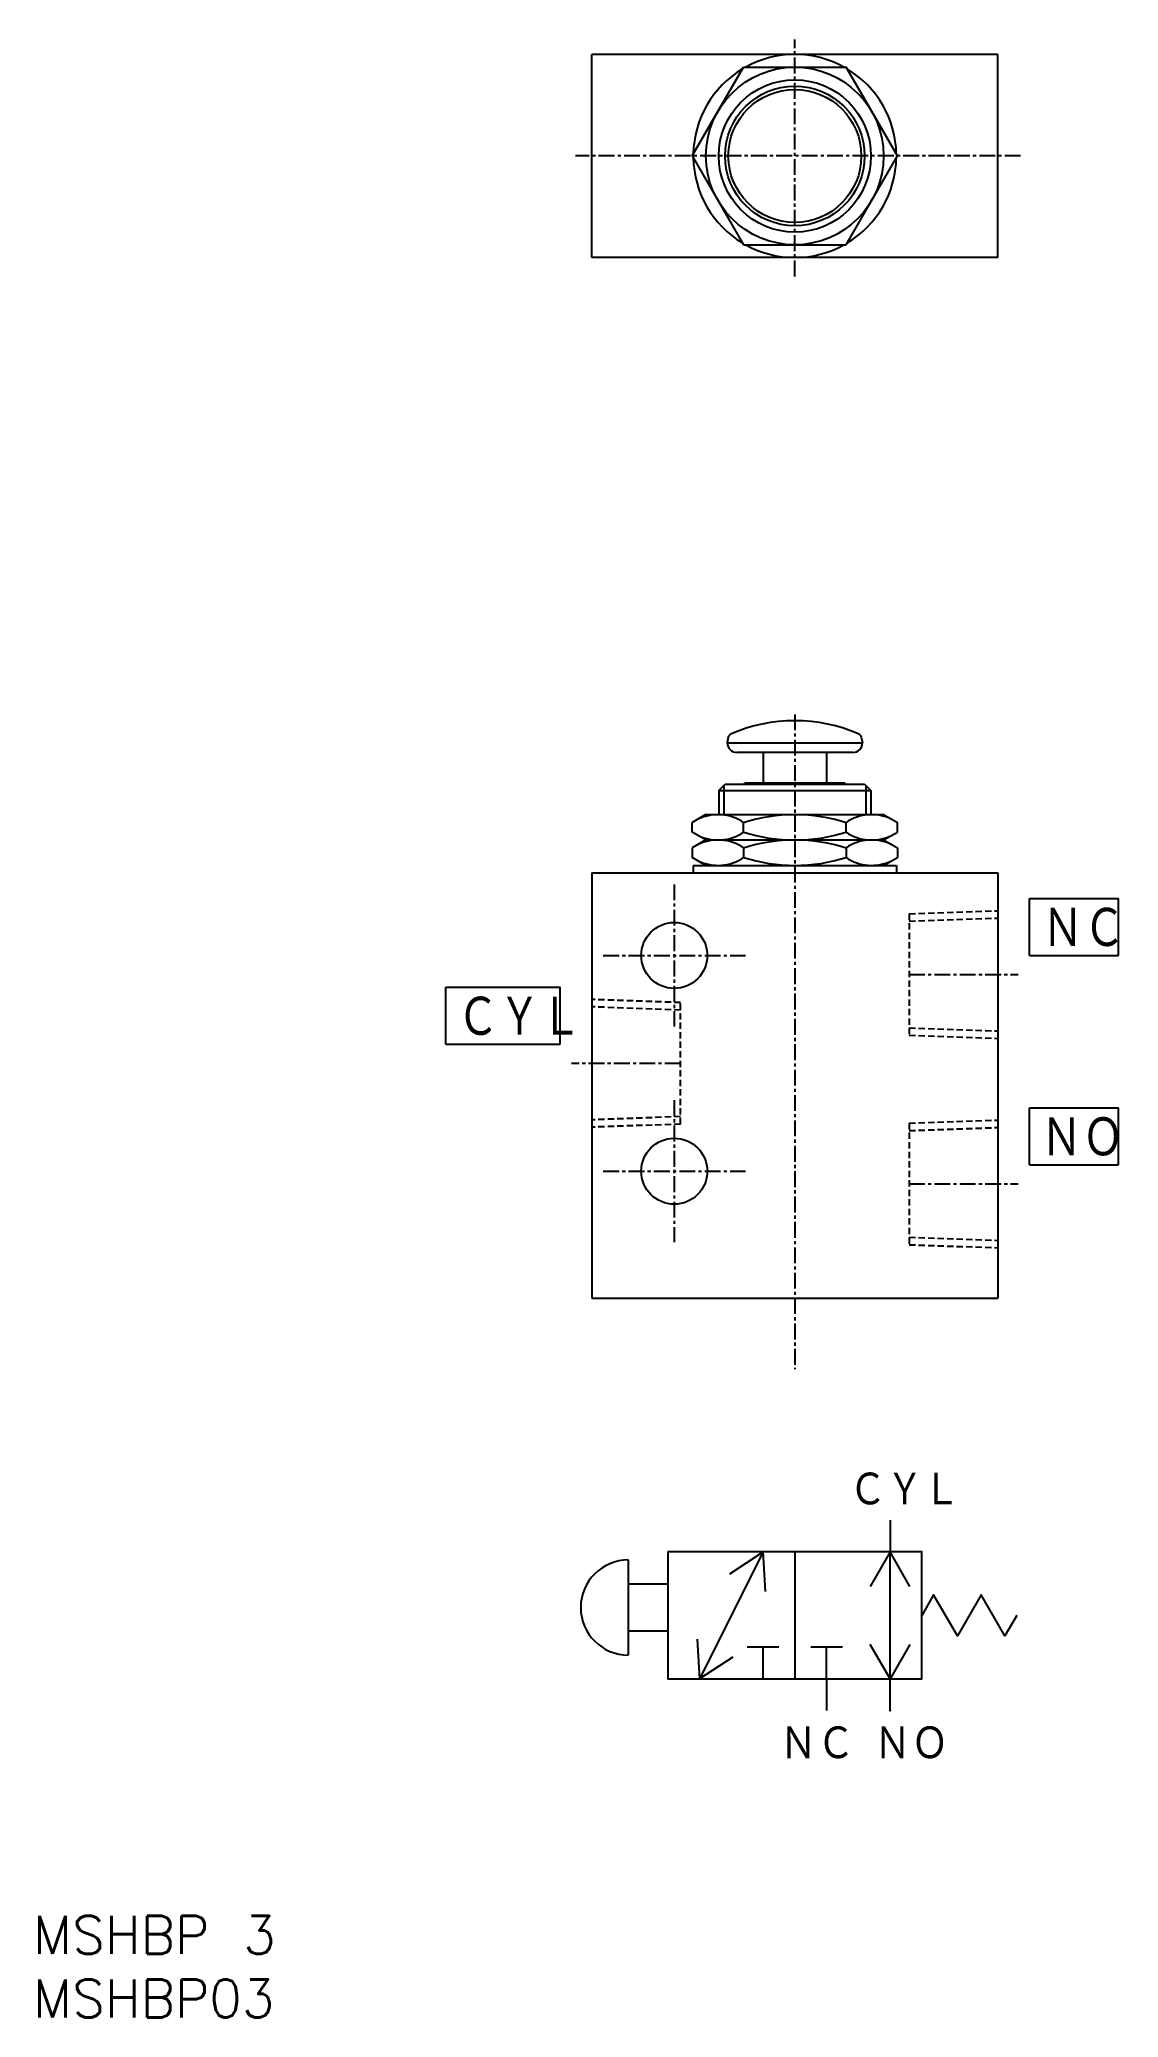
# Model space of a CAD drawing. Extents: x 1 to 86, y 0 to 156.
import ezdxf

# ---------------------------------------------------------------- set-up
doc = ezdxf.new("R2010")
doc.units = 0
doc.linetypes.add('CENTER', pattern=[2, 1.25, -0.25, 0.25, -0.25])
doc.linetypes.add('DASHED', pattern=[0.75, 0.5, -0.25])
doc.layers.get('0').update_dxf_attribs({"linetype": 'CONTINUOUS'})
doc.layers.add('CENTER', color=1, linetype='CENTER')
doc.styles.get("Standard").update_dxf_attribs({"font": 'txt.shx'})

# ---------------------------------------------------------------- blocks, each defined once
blk = doc.blocks.new('*U12')
at = {"color": 7, "linetype": 'CONTINUOUS'}
blk.add_text('MSHBP03', height=3, dxfattribs=at).set_placement((0, 0))
blk = doc.blocks.new('*U13')
at = {"color": 7, "linetype": 'CONTINUOUS'}
blk.add_text('MSHBP 3', height=3, dxfattribs=at).set_placement((0, 5))
blk = doc.blocks.new('*U14')
at = {"color": 7, "linetype": 'CONTINUOUS', "width": 0.8}
blk.add_text('ＮＣ', height=3, dxfattribs=at).set_placement((79.5, 84.43))
blk = doc.blocks.new('*U15')
at = {"color": 7, "linetype": 'CONTINUOUS', "width": 0.8}
blk.add_text('ＣＹＬ', height=3, dxfattribs=at).set_placement((33.42, 77.43))
blk = doc.blocks.new('*U16')
at = {"color": 7, "linetype": 'CONTINUOUS', "width": 0.864328}
blk.add_text('ＮＯ', height=2.5, dxfattribs=at).set_placement((66.25, 20.43))
blk = doc.blocks.new('*U17')
at = {"color": 7, "linetype": 'CONTINUOUS', "width": 0.864328}
blk.add_text('ＮＣ', height=2.5, dxfattribs=at).set_placement((58.83, 20.43))
blk = doc.blocks.new('*U18')
at = {"color": 7, "linetype": 'CONTINUOUS', "width": 0.855331}
blk.add_text('ＣＹＬ', height=2.5, dxfattribs=at).set_placement((64.31, 40.43))
blk = doc.blocks.new('*U19')
at = {"color": 7, "linetype": 'CONTINUOUS', "width": 0.8}
blk.add_text('ＮＯ', height=3, dxfattribs=at).set_placement((79.41, 67.93))

msp = doc.modelspace()

# ---------------------------------------------------------------- linework, layer by layer
at = {"color": 7, "linetype": 'CONTINUOUS'}
for p, q in [((76.03, 154.68), (44.03, 154.68)), ((44.03, 138.68), (44.03, 154.68)), ((76.03, 138.68), (76.03, 154.68)), ((51.95, 146.68), (55.99, 153.68)), ((55.99, 153.68), (64.07, 153.68)), ((68.11, 146.68), (64.07, 153.68)), ((51.95, 146.68), (55.99, 139.68)), ((64.07, 139.68), (68.11, 146.68)), ((55.99, 139.68), (64.07, 139.68)), ((76.03, 138.68), (44.03, 138.68)), ((54.79, 100.89), (54.71, 100.43)), ((54.71, 100.43), (65.36, 100.43)), ((65.27, 100.89), (65.36, 100.43)), ((64.61, 99.68), (55.46, 99.68)), ((57.53, 99.68), (57.53, 97.28)), ((62.53, 99.68), (62.53, 97.28)), ((54.03, 96.68), (54.53, 97.18)), ((54.03, 96.68), (54.03, 94.78)), ((54.03, 96.68), (66.03, 96.68)), ((54.53, 97.18), (65.53, 97.18)), ((56.08, 97.28), (63.98, 97.28)), ((56.08, 97.18), (56.08, 97.28)), ((63.98, 97.18), (63.98, 97.28)), ((65.53, 97.18), (66.03, 96.68)), ((66.03, 96.68), (66.03, 94.78)), ((53.03, 94.78), (51.95, 94.15)), ((51.95, 93.4), (51.95, 94.15)), ((53.03, 94.78), (67.03, 94.78)), ((55.99, 93.4), (55.99, 94.15)), ((64.07, 93.4), (64.07, 94.15)), ((67.03, 94.78), (68.11, 94.15)), ((68.11, 93.4), (68.11, 94.15)), ((53.03, 92.78), (51.95, 93.4)), ((53.03, 92.78), (51.95, 92.15)), ((51.95, 92.15), (51.95, 91.4)), ((53.03, 92.78), (67.03, 92.78)), ((55.99, 92.15), (55.99, 91.4)), ((64.07, 92.15), (64.07, 91.4)), ((67.03, 92.78), (68.11, 93.4)), ((67.03, 92.78), (68.11, 92.15)), ((68.11, 92.15), (68.11, 91.4)), ((53.03, 90.78), (51.95, 91.4)), ((52.03, 90.78), (68.03, 90.78)), ((52.03, 90.78), (52.03, 90.18)), ((60.03, 90.78), (60.03, 90.18)), ((67.03, 90.78), (68.11, 91.4)), ((68.03, 90.78), (68.03, 90.18)), ((44.03, 90.18), (44.03, 56.68)), ((44.03, 90.18), (60.03, 90.18)), ((60.03, 90.18), (76.03, 90.18)), ((76.03, 90.18), (76.03, 56.68)), ((78.53, 83.68), (78.53, 88.18)), ((78.53, 88.18), (85.53, 88.18)), ((85.53, 83.68), (85.53, 88.18)), ((78.53, 83.68), (85.53, 83.68)), ((32.53, 76.68), (32.53, 81.18)), ((32.53, 81.18), (41.53, 81.18)), ((41.53, 76.68), (41.53, 81.18)), ((32.53, 76.68), (41.53, 76.68)), ((78.53, 67.18), (78.53, 71.68)), ((78.53, 71.68), (85.53, 71.68)), ((85.53, 67.18), (85.53, 71.68)), ((78.53, 67.18), (85.53, 67.18)), ((44.03, 56.68), (60.03, 56.68)), ((60.03, 56.68), (76.03, 56.68)), ((67.53, 39.18), (67.53, 36.68)), ((46.91, 36.05), (46.91, 28.55)), ((57.53, 36.68), (52.53, 26.68)), ((54.92, 34.96), (57.53, 36.68)), ((57.72, 33.56), (57.53, 36.68)), ((60.03, 36.68), (60.03, 26.68)), ((67.53, 36.68), (65.97, 33.97)), ((67.53, 26.68), (67.53, 36.68)), ((69.09, 33.97), (67.53, 36.68)), ((46.91, 34.18), (50.03, 34.18)), ((50.03, 30.43), (46.91, 30.43)), ((52.34, 29.8), (52.53, 26.68)), ((55.14, 28.4), (52.53, 26.68)), ((58.78, 29.18), (56.28, 29.18)), ((57.53, 26.68), (57.53, 29.18)), ((63.78, 29.18), (61.28, 29.18)), ((62.53, 26.68), (62.53, 29.18)), ((67.53, 26.68), (65.97, 29.39)), ((69.09, 29.39), (67.53, 26.68)), ((62.53, 26.68), (62.53, 24.18)), ((67.53, 24.18), (67.53, 26.68))]:
    msp.add_line(p, q, dxfattribs=at)
at = {"color": 3, "linetype": 'CONTINUOUS'}
for p, q in [((54.43, 97.08), (54.43, 94.78)), ((65.63, 97.08), (65.63, 94.78))]:
    msp.add_line(p, q, dxfattribs=at)
at = {"color": 3, "linetype": 'DASHED'}
for p, q in [((69.03, 86.97), (76.02, 87.21)), ((69.03, 86.97), (69.03, 77.39)), ((69.03, 86.38), (76.04, 86.63)), ((51.03, 79.38), (44.03, 79.63)), ((51.03, 79.97), (44.05, 80.21)), ((51.03, 70.39), (51.03, 79.97)), ((69.03, 77.98), (76.03, 77.73)), ((69.03, 77.39), (76.01, 77.15)), ((51.03, 70.98), (44.02, 70.73)), ((51.03, 70.39), (44.04, 70.15)), ((69.03, 70.47), (76.02, 70.71)), ((69.03, 70.47), (69.03, 60.89)), ((69.03, 69.88), (76.04, 70.13)), ((69.03, 61.48), (76.03, 61.23)), ((69.03, 60.89), (76.01, 60.65))]:
    msp.add_line(p, q, dxfattribs=at)
at = {"color": 7, "linetype": 'CONTINUOUS'}
for points in [[(50.03, 36.68), (50.03, 26.68), (70.03, 26.68), (70.03, 36.68), (50.03, 36.68)], [(77.53, 31.68), (76.59, 30.06), (74.72, 33.3), (72.84, 30.06), (70.97, 33.3), (70.03, 31.68)]]:
    msp.add_lwpolyline(points, dxfattribs=at)
for centre, radius in [((60.03, 146.68), 7), ((60.03, 146.68), 6), ((60.03, 146.68), 5.24), ((50.53, 83.68), 2.6), ((50.53, 66.68), 2.6)]:
    msp.add_circle(centre, radius, dxfattribs=at)
at = {"color": 3, "linetype": 'CONTINUOUS'}
msp.add_circle((60.03, 146.68), 5.5, dxfattribs=at)
at = {"color": 7, "linetype": 'CONTINUOUS'}
for centre, radius, start, end in [((60.03, 146.68), 8, 61.045, 118.955), ((60.03, 146.68), 8, 121.045, 178.955), ((60.03, 146.68), 8, 1.045, 58.955), ((60.03, 146.68), 8, 181.045, 238.955), ((60.03, 146.68), 8, 301.045, 358.955), ((60.03, 146.68), 8, 241.045, 298.955), ((60.03, 89.58), 12.6, 66.2821, 113.7179), ((55.46, 100.43), 0.75, 180, 270), ((55.08, 100.84), 0.3, 113.7179, 170), ((64.61, 100.43), 0.75, 270, 0), ((64.98, 100.84), 0.3, 10, 66.2821), ((53.97, 91.2), 3.58, 55.6158, 115.6158), ((60.03, 81.4), 13.37, 72.412, 107.588), ((66.09, 91.2), 3.58, 64.3842, 124.3842), ((53.97, 96.36), 3.58, 244.3842, 304.3842), ((53.97, 89.2), 3.58, 55.6158, 115.6158), ((60.03, 106.15), 13.37, 252.412, 287.588), ((60.03, 79.4), 13.37, 72.412, 107.588), ((66.09, 96.36), 3.58, 235.6158, 295.6158), ((66.09, 89.2), 3.58, 64.3842, 124.3842), ((53.97, 94.36), 3.58, 244.3842, 304.3842), ((60.03, 104.15), 13.37, 252.412, 287.588), ((66.09, 94.36), 3.58, 235.6158, 295.6158), ((46.91, 32.3), 3.75, 90, 270)]:
    msp.add_arc(centre, radius, start, end, dxfattribs=at)
msp.add_point((67.53, 24.18), dxfattribs=at)
at = {"layer": 'CENTER', "color": 1, "linetype": 'CENTER'}
for p, q in [((60.03, 137.18), (60.03, 155.85)), ((77.82, 146.68), (42.75, 146.68)), ((60.03, 102.68), (60.03, 51.09)), ((50.53, 89.28), (50.53, 78.08)), ((44.93, 83.68), (56.13, 83.68)), ((69.03, 82.18), (77.63, 82.18)), ((51.03, 75.18), (42.44, 75.18)), ((50.53, 72.28), (50.53, 61.08)), ((44.93, 66.68), (56.13, 66.68)), ((69.03, 65.68), (77.63, 65.68))]:
    msp.add_line(p, q, dxfattribs=at)

# ---------------------------------------------------------------- block references
at = {"color": 7, "linetype": 'CONTINUOUS'}
for name in ['*U14', '*U15', '*U19', '*U18', '*U17', '*U16', '*U13', '*U12']:
    msp.add_blockref(name, (0, 0), dxfattribs=at)

doc.saveas('drawing.dxf')
